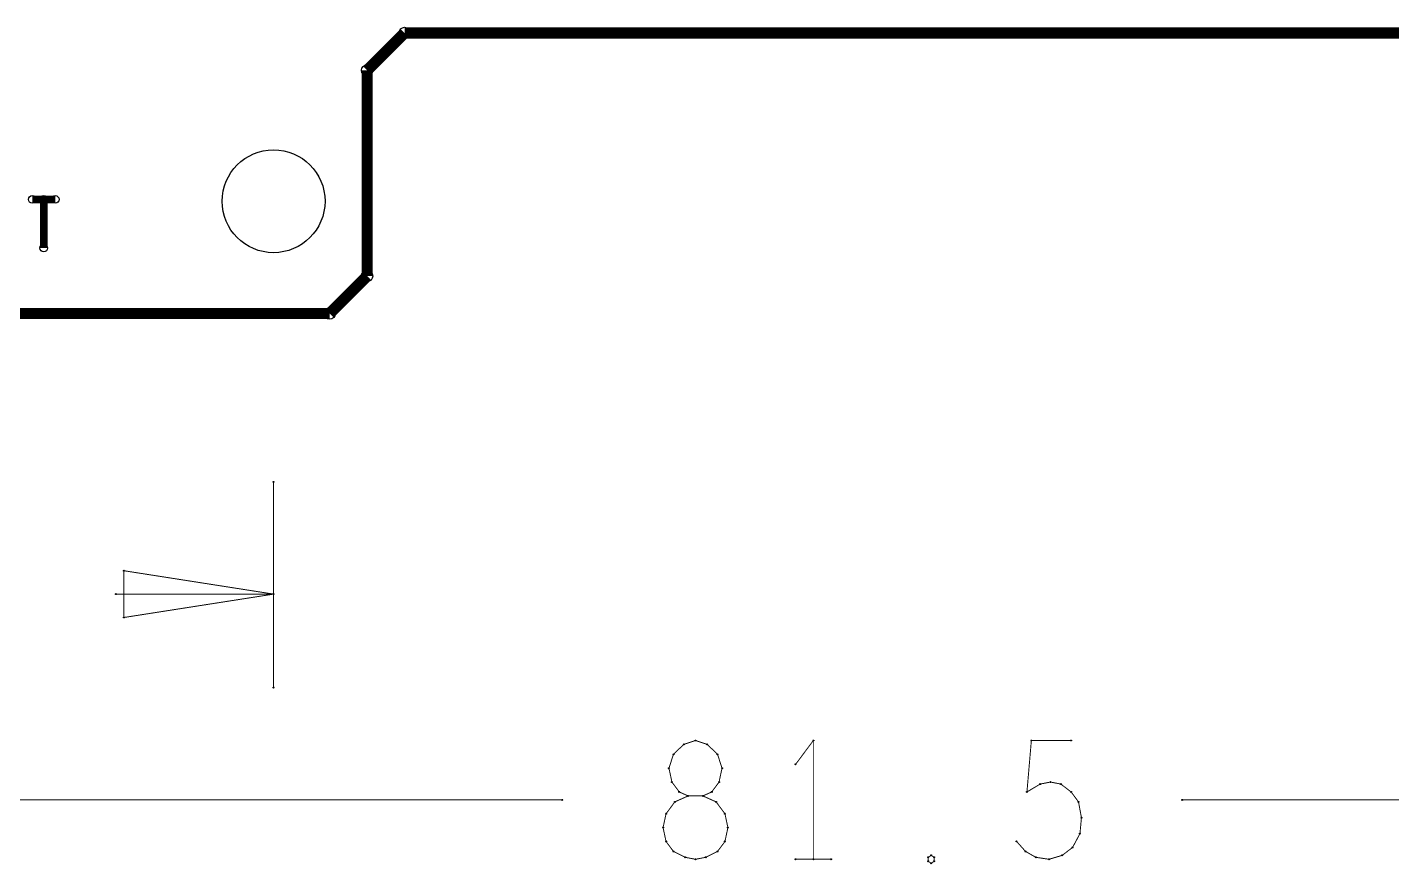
# Model space of a CAD drawing. Extents: x -18 to 115, y -16 to 67.
# Drawn here: x 16.92 to 53.38, y -14.71 to 7.65 of the extents above; entities that cross this region are included whole.
import ezdxf

# ---------------------------------------------------------------- set-up
doc = ezdxf.new("R2010")
doc.units = 0
doc.layers.get('0').update_dxf_attribs({"linetype": 'CONTINUOUS'})
for name, color, linetype in [('BOARD_ART', 7, 'CONTINUOUS'), ('DIMENSION_ART', 2, 'CONTINUOUS'), ('IVSTD1-2-1-2_DRL', 4, 'CONTINUOUS'), ('SILK_TOP_ART', 14, 'CONTINUOUS')]:
    doc.layers.add(name, color=color, linetype=linetype)

# ---------------------------------------------------------------- blocks, each defined once
blk = doc.blocks.new('ROUND_48')
blk.add_circle((0, 0), 0.15)
blk = doc.blocks.new('ROUND_1')
blk.add_circle((0, 0), 0.0127)
blk = doc.blocks.new('ROUND_49')
blk.add_circle((0, 0), 0.102)
blk = doc.blocks.new('ROUND_6')
blk.add_circle((0, 0), 1.375)

msp = doc.modelspace()

# ---------------------------------------------------------------- linework, layer by layer
at = {"layer": 'BOARD_ART', "const_width": 0.3}
for points in [[(26, 6.5), (27, 7.5)], [(27, 7.5), (78, 7.5)], [(26, 1), (26, 6.5)], [(25, 0), (26, 1)], [(2, 0), (25, 0)]]:
    msp.add_lwpolyline(points, dxfattribs=at)
at = {"layer": 'DIMENSION_ART', "const_width": 0.0254}
for points in [[(23.5, -4.5), (23.5, -10)], [(23.5, -7.5), (19.5, -6.875)], [(19.5, -6.875), (19.5, -8.125)], [(19.2867, -7.5), (23.5, -7.5)], [(19.5, -8.125), (23.5, -7.5)], [(34.1851, -11.7829), (34.4606, -11.5183)], [(34.4606, -11.5183), (34.7756, -11.4125)], [(34.7756, -11.4125), (35.0905, -11.5183)], [(35.0905, -11.5183), (35.3661, -11.7829)], [(37.9252, -11.4125), (37.4528, -12.0475)], [(37.9252, -14.5875), (37.9252, -11.4125)], [(43.6339, -12.7883), (43.752, -11.4125)], [(43.752, -11.4125), (44.8149, -11.4125)], [(34.0669, -12.1534), (34.1851, -11.7829)], [(35.3661, -11.7829), (35.4843, -12.1534)], [(34.1456, -12.5238), (34.0669, -12.1534)], [(35.4843, -12.1534), (35.4055, -12.5238)], [(34.3425, -12.7883), (34.1456, -12.5238)], [(35.4055, -12.5238), (35.2087, -12.7883)], [(43.9882, -12.5767), (43.6339, -12.7883)], [(44.2638, -12.5238), (43.9882, -12.5767)], [(44.5393, -12.5767), (44.2638, -12.5238)], [(44.8149, -12.7883), (44.5393, -12.5767)], [(31.2133, -13), (0, -13)], [(34.2244, -13.053), (33.9882, -13.3705)], [(34.5788, -12.8941), (34.2244, -13.053)], [(34.5788, -12.8941), (34.3425, -12.7883)], [(34.9724, -12.8941), (34.5788, -12.8941)], [(34.9724, -12.8941), (34.5788, -12.8941)], [(35.2087, -12.7883), (34.9724, -12.8941)], [(35.3268, -13.053), (34.9724, -12.8941)], [(35.563, -13.3705), (35.3268, -13.053)], [(45.0118, -13.053), (44.8149, -12.7883)], [(45.0905, -13.4763), (45.0118, -13.053)], [(47.7867, -13), (81.5, -13)], [(33.9882, -13.3705), (33.9095, -13.7408)], [(35.6417, -13.7408), (35.563, -13.3705)], [(45.0512, -13.8996), (45.0905, -13.4763)], [(33.9095, -13.7408), (33.9882, -14.1114)], [(35.563, -14.1114), (35.6417, -13.7408)], [(33.9882, -14.1114), (34.1851, -14.3759)], [(35.3661, -14.3759), (35.563, -14.1114)], [(43.3583, -14.1114), (43.5944, -14.3759)], [(44.8543, -14.2701), (45.0512, -13.8996)], [(34.1851, -14.3759), (34.5, -14.5346)], [(34.5, -14.5346), (34.7756, -14.5875)], [(34.7756, -14.5875), (35.0512, -14.5346)], [(35.0512, -14.5346), (35.3661, -14.3759)], [(37.4528, -14.5875), (38.3976, -14.5875)], [(40.996, -14.5346), (41.0748, -14.4817)], [(40.996, -14.6404), (40.996, -14.5346)], [(41.0748, -14.4817), (41.1536, -14.5346)], [(41.1536, -14.5346), (41.1536, -14.6404)], [(43.5944, -14.3759), (43.87, -14.5346)], [(43.87, -14.5346), (44.2244, -14.5875)], [(44.2244, -14.5875), (44.5788, -14.4817)], [(44.5788, -14.4817), (44.8543, -14.2701)], [(41.0748, -14.6933), (40.996, -14.6404)], [(41.1536, -14.6404), (41.0748, -14.6933)]]:
    msp.add_lwpolyline(points, dxfattribs=at)
at = {"layer": 'SILK_TOP_ART', "const_width": 0.2032}
for points in [[(17.0513, 3.05), (17.6647, 3.05)], [(17.358, 3.05), (17.358, 1.75)]]:
    msp.add_lwpolyline(points, dxfattribs=at)

# ---------------------------------------------------------------- block references
at = {"layer": 'BOARD_ART'}
for p in [(27, 7.5), (26, 6.5), (26, 1), (25, 0)]:
    msp.add_blockref('ROUND_48', p, dxfattribs=at)
at = {"layer": 'DIMENSION_ART'}
for p in [(23.5, -4.5), (19.5, -6.875), (19.2867, -7.5), (23.5, -7.5), (23.5, -7.5), (19.5, -8.125), (19.5, -8.125), (23.5, -10), (34.4606, -11.5183), (34.7756, -11.4125), (35.0905, -11.5183), (37.9252, -11.4125), (43.752, -11.4125), (44.8149, -11.4125), (34.1851, -11.7829), (35.3661, -11.7829), (34.0669, -12.1534), (35.4843, -12.1534), (37.4528, -12.0475), (34.1456, -12.5238), (35.4055, -12.5238), (43.9882, -12.5767), (44.2638, -12.5238), (44.5393, -12.5767), (31.2133, -13), (34.2244, -13.053), (34.3425, -12.7883), (34.5788, -12.8941), (34.5788, -12.8941), (34.9724, -12.8941), (34.9724, -12.8941), (35.2087, -12.7883), (35.3268, -13.053), (43.6339, -12.7883), (44.8149, -12.7883), (45.0118, -13.053), (47.7867, -13), (33.9882, -13.3705), (35.563, -13.3705), (45.0905, -13.4763), (33.9095, -13.7408), (35.6417, -13.7408), (33.9882, -14.1114), (35.563, -14.1114), (43.3583, -14.1114), (45.0512, -13.8996), (34.1851, -14.3759), (34.5, -14.5346), (34.7756, -14.5875), (34.7756, -14.5875), (35.0512, -14.5346), (35.3661, -14.3759), (37.4528, -14.5875), (37.9252, -14.5875), (38.3976, -14.5875), (40.996, -14.5346), (41.0748, -14.4817), (41.1536, -14.5346), (43.5944, -14.3759), (43.87, -14.5346), (44.2244, -14.5875), (44.5788, -14.4817), (44.8543, -14.2701), (40.996, -14.6404), (41.0748, -14.6933), (41.0748, -14.6933), (41.1536, -14.6404)]:
    msp.add_blockref('ROUND_1', p, dxfattribs=at)
at = {"layer": 'IVSTD1-2-1-2_DRL'}
msp.add_blockref('ROUND_6', (23.5, 3), dxfattribs=at)
at = {"layer": 'SILK_TOP_ART'}
for p in [(17.0513, 3.05), (17.358, 3.05), (17.6647, 3.05), (17.358, 1.75)]:
    msp.add_blockref('ROUND_49', p, dxfattribs=at)

doc.saveas('drawing.dxf')
